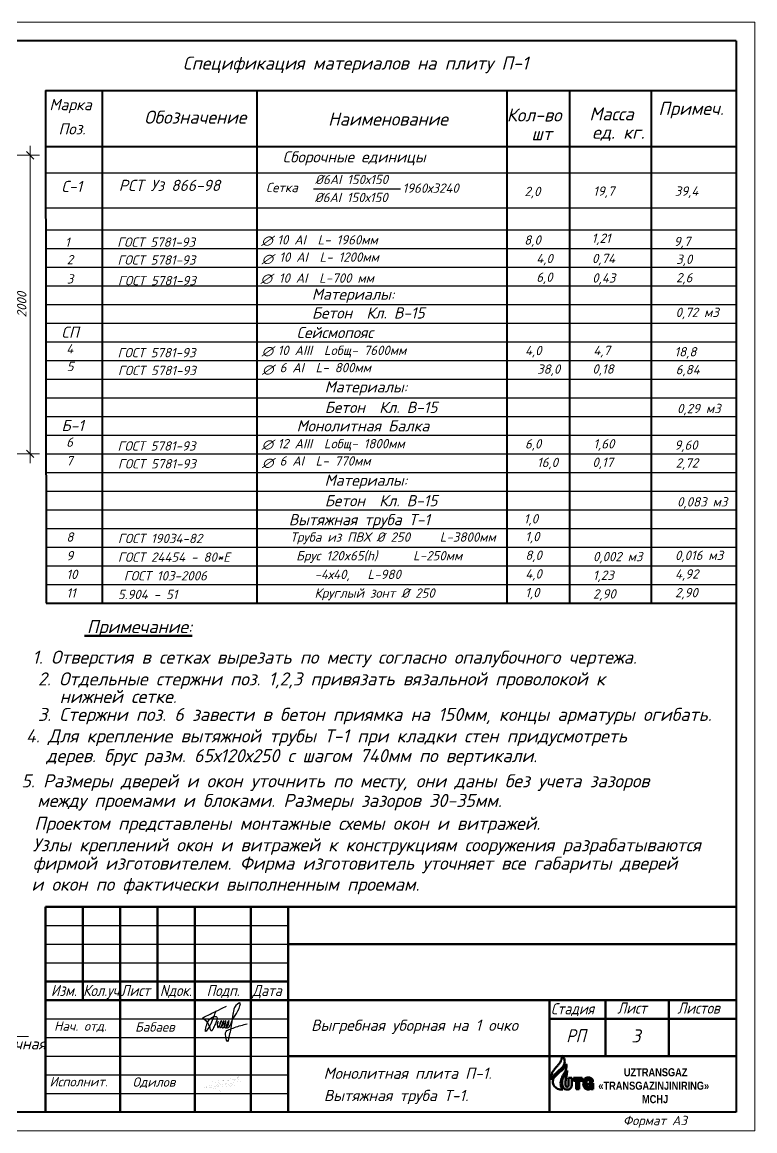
# Model space of a CAD drawing. Extents: x 108150 to 142535, y -18867 to -9422.
# Drawn here: x 140682.5 to 140878.8, y -16092.5 to -15795.5 of the extents above; entities that cross this region are included whole.
import ezdxf

# ---------------------------------------------------------------- set-up
doc = ezdxf.new("R2010")
doc.units = 0
doc.header["$MEASUREMENT"] = 0
doc.header["$PDMODE"] = 32
doc.header["$PDSIZE"] = 0.6
doc.layers.add('12321', color=7, linetype='Continuous')
for name, color, linetype, lineweight in [('Выносные', 8, 'Continuous', 15), ('линия', 4, 'Continuous', 40), ('надписи', 2, 'Continuous', 15), ('оборудование', 3, 'Continuous', 50), ('основная тонкая', 250, 'Continuous', 25), ('Основные', 4, 'Continuous', 40), ('Разм.', 8, 'Continuous', 15), ('Размер', 8, 'Continuous', 30), ('РАЗМЕРЫ', 8, 'Continuous', 30), ('Слой1', 1, 'Continuous', 60), ('Текст', 2, 'Continuous', 15)]:
    doc.layers.add(name, color=color, linetype=linetype, lineweight=lineweight)
doc.styles.add('ГОСТ', font='isocpeur.ttf', dxfattribs={"oblique": 15, "height": 2.5})
doc.styles.add('ГОСТ2.5', font='isocpeur.ttf', dxfattribs={"oblique": 15, "height": 2.5})
doc.styles.add('ГОСТ3', font='isocpeur.ttf', dxfattribs={"oblique": 15, "height": 3})
doc.styles.add('ГОСТ3.5', font='isocpeur.ttf', dxfattribs={"oblique": 15, "height": 3.5})
doc.dimstyles.new('50', dxfattribs={"dimtxt": 3.5, "dimasz": 2, "dimexe": 2.5, "dimexo": 1, "dimgap": 1, "dimtad": 1, "dimdec": 0, "dimlfac": 50, "dimtxsty": 'ГОСТ3.5', "dimblk": 'ARCHTICK', "dimcen": 2.5, "dimdle": 2.5, "dimclrd": 256, "dimclre": 256, "dimclrt": 2, "dimadec": 3, "dimazin": 0, "dimtfac": 1, "dimtdec": 0, "dimtmove": 1, "dimatfit": 3, "dimldrblk": 'DOTSMALL', "dimfxl": 1, "dimlwd": -1, "dimlwe": -1, "dimarcsym": 0})

# ---------------------------------------------------------------- blocks, each defined once
blk = doc.blocks.new('_Oblique')
at = {"color": 0, "linetype": 'ByBlock', "lineweight": -2}
blk.add_line((-0.5, -0.5), (0.5, 0.5), dxfattribs=at)
blk = doc.blocks.new('*D4448')
at = {"layer": 'Defpoints', "color": 0, "lineweight": 0, "ltscale": 0.5, "transparency": 16777216}
for p in [(140665.13, -15831.13), (140665.13, -15911.13), (140684.68, -15911.13)]:
    blk.add_point(p, dxfattribs=at)
at = {"layer": 'Разм.', "ltscale": 0.5, "transparency": 16777216}
for p, q in [((140684.68, -15828.63), (140684.68, -15913.63)), ((140666.13, -15831.13), (140687.18, -15831.13)), ((140666.13, -15911.13), (140687.18, -15911.13))]:
    blk.add_line(p, q, dxfattribs=at)
at = {"layer": 'Разм.', "ltscale": 0.5, "transparency": 16777216, "xscale": 2, "yscale": 2, "zscale": 2}
for p, rotation in [((140684.68, -15831.13), 90), ((140684.68, -15911.13), 270)]:
    blk.add_blockref('_Oblique', p, dxfattribs=dict(at, rotation=rotation))
at = {"layer": 'Разм.', "color": 2, "lineweight": 40, "ltscale": 0.5, "transparency": 16777216, "insert": (140682.43, -15871.13), "char_height": 2.5, "width": 6.6699, "attachment_point": 5, "rotation": 90, "style": 'ГОСТ2.5'}
blk.add_mtext('2000', dxfattribs=at)
blk = doc.blocks.new('_DotSmall')
at = {"color": 0, "linetype": 'ByBlock', "lineweight": 15, "const_width": 0.5}
blk.add_lwpolyline([(-0.0625, 0, 1), (0.0625, 0, 1)], format="xyb", close=True, dxfattribs=at)

msp = doc.modelspace()

# ---------------------------------------------------------------- hatches: boundary and pattern name
at = {"layer": '12321', "lineweight": 50, "ltscale": 2}
h = msp.add_hatch(color=170, dxfattribs=at)
h.dxf.hatch_style = 1
edge = h.paths.add_edge_path()
edge.add_line((140829.7863, -16078.2491), (140828.9473, -16078.2491))
edge.add_line((140828.9473, -16078.2491), (140828.9473, -16080.1947))
edge.add_spline(control_points=[(140828.9473, -16080.1947), (140828.936, -16080.2921), (140828.9182, -16080.4447), (140828.7727, -16080.631), (140828.5859, -16080.6673), (140828.3964, -16080.6799), (140828.2595, -16080.5638), (140828.178, -16080.3988), (140828.1442, -16080.2015), (140828.1479, -16079.8714), (140828.1327, -16079.4619), (140828.168, -16079.0091), (140828.2212, -16078.5643), (140828.3318, -16078.1423), (140828.3925, -16077.6115), (140828.5367, -16077.0315), (140828.5283, -16076.5747), (140828.5239, -16076.3314)], knot_values=[0, 0, 0, 0, 0.28957526, 0.45335597, 0.66718566, 0.8381066, 1.00091807, 1.16689319, 1.38589954, 1.59318265, 2.15740439, 2.6134076, 2.95428111, 3.499982, 3.91802714, 4.55575202, 5.28215055, 5.28215055, 5.28215055, 5.28215055], degree=3, periodic=0)
edge.add_spline(control_points=[(140828.5239, -16076.3314), (140828.5153, -16076.35), (140828.4249, -16076.5466), (140828.2091, -16076.9927), (140827.8535, -16077.6393), (140827.5005, -16078.3189), (140827.1957, -16078.9938), (140827.1845, -16079.4659), (140827.1788, -16079.7078)], knot_values=[0, 0, 0, 0, 0.06149725, 0.64905914, 1.48647425, 2.27213337, 2.9559503, 3.67413075, 3.67413075, 3.67413075, 3.67413075], degree=3, periodic=0)
edge.add_spline(control_points=[(140827.1788, -16079.7078), (140827.1821, -16079.7733), (140827.1946, -16080.0231), (140827.2439, -16080.4549), (140827.4777, -16080.9848), (140827.9945, -16081.3207), (140828.5864, -16081.4392), (140829.169, -16081.3294), (140829.5998, -16080.985), (140829.76, -16080.5546), (140829.7792, -16080.2862), (140829.7863, -16080.187)], knot_values=[0, 0, 0, 0, 0.19660545, 0.75043013, 1.30195258, 1.86586727, 2.52420595, 3.07463166, 3.5926879, 4.10174088, 4.40013774, 4.40013774, 4.40013774, 4.40013774], degree=3, periodic=0)
edge.add_line((140829.7863, -16080.187), (140829.7863, -16078.2491))
h = msp.add_hatch(color=170, dxfattribs=at)
h.dxf.hatch_style = 1
h.paths.add_polyline_path([(140831.8144, -16079.0606), (140832.5981, -16079.0606), (140832.5981, -16078.2491), (140830.2237, -16078.2491), (140830.2237, -16079.0606), (140830.9606, -16079.0606), (140830.9606, -16081.3066), (140831.8144, -16081.3066)])
h = msp.add_hatch(color=170, dxfattribs=at)
h.dxf.hatch_style = 1
edge = h.paths.add_edge_path()
edge.add_spline(control_points=[(140835.485, -16079.3142), (140835.4815, -16079.2388), (140835.4742, -16079.0817), (140835.4043, -16078.8443), (140835.2804, -16078.6242), (140835.131, -16078.4805), (140834.9865, -16078.3783), (140834.8584, -16078.2943), (140834.6807, -16078.245), (140834.4848, -16078.1923), (140834.2138, -16078.1939), (140833.8733, -16078.1789), (140833.4717, -16078.323), (140833.1704, -16078.6734), (140832.9777, -16079.0756), (140832.8777, -16079.6022), (140832.8609, -16080.0877), (140832.9713, -16080.5265), (140833.1536, -16080.8229), (140833.3683, -16081.1571), (140833.6949, -16081.3268), (140833.977, -16081.4064), (140834.1845, -16081.4312), (140834.3931, -16081.4165), (140834.5826, -16081.3422), (140834.7392, -16081.2396), (140834.8462, -16081.1698), (140834.8899, -16081.1413)], knot_values=[0, 0, 0, 0, 0.2259996, 0.47051064, 0.73498818, 0.97460856, 1.08469171, 1.26694578, 1.42910266, 1.63475163, 1.87278411, 2.2374791, 2.65483537, 3.09701021, 3.5872002, 3.97842114, 4.69824785, 5.02662613, 5.31671342, 5.73972245, 6.19672929, 6.37641646, 6.62024545, 6.81969423, 6.99691394, 7.22370715, 7.38036894, 7.38036894, 7.38036894, 7.38036894], degree=3, periodic=0)
edge.add_line((140834.8899, -16081.1413), (140834.8899, -16081.3004))
edge.add_line((140834.8899, -16081.3004), (140835.5265, -16081.3004))
edge.add_line((140835.5265, -16081.3004), (140835.5265, -16079.6785))
edge.add_line((140835.5265, -16079.6785), (140834.3805, -16079.6785))
edge.add_line((140834.3805, -16079.6785), (140834.3805, -16080.2662))
edge.add_line((140834.3805, -16080.2662), (140834.7359, -16080.2662))
edge.add_spline(control_points=[(140834.7359, -16080.2662), (140834.7397, -16080.3228), (140834.7472, -16080.4356), (140834.654, -16080.5797), (140834.4973, -16080.6803), (140834.3062, -16080.6739), (140834.084, -16080.6796), (140833.8726, -16080.5445), (140833.7641, -16080.289), (140833.7209, -16080.0015), (140833.7329, -16079.6882), (140833.7327, -16079.4125), (140833.7713, -16079.1778), (140833.882, -16079), (140834.0877, -16078.8895), (140834.3241, -16078.8846), (140834.5385, -16078.9804), (140834.6826, -16079.1351), (140834.6855, -16079.2647), (140834.6866, -16079.3142)], knot_values=[0, 0, 0, 0, 0.16629279, 0.33139387, 0.48624992, 0.70441544, 0.8875459, 1.14933597, 1.39230173, 1.69986953, 2.01656169, 2.33084372, 2.52732441, 2.72291481, 2.93517621, 3.20124009, 3.39895065, 3.63402359, 3.77952925, 3.77952925, 3.77952925, 3.77952925], degree=3, periodic=0)
edge.add_line((140834.6866, -16079.3142), (140835.485, -16079.3142))

# ---------------------------------------------------------------- linework, layer by layer
at = {"color": 4, "lineweight": 40}
for p, q in [((140688.8434, -15813.7674), (140688.9722, -15951.1219)), ((140703.9665, -15813.7674), (140703.9665, -15951.1219)), ((140745.4222, -15813.7674), (140745.4222, -15951.1219)), ((140812.4289, -15813.7674), (140812.4406, -15951.1219)), ((140829.2328, -15813.7674), (140829.2328, -15951.1219)), ((140851.0747, -15813.7674), (140851.0747, -15951.1219)), ((140873.8434, -15917.3845), (140873.8434, -15974.9173))]:
    msp.add_line(p, q, dxfattribs=at)
for p in [(140873.8434, -16032.4701), (140688.8434, -16087.4701), (140688.8434, -16087.4701)]:
    msp.add_line(p, (140873.8434, -16087.4701))
at = {"lineweight": 40}
msp.add_line((140873.8434, -16032.4701), (140873.8434, -16087.4701), dxfattribs=at)
at = {"lineweight": 25, "const_width": 0.00781}
msp.add_lwpolyline([(140733.9326, -16078.8077), (140733.7974, -16078.6455), (140733.6893, -16078.6156), (140733.5926, -16078.5888), (140733.4018, -16078.5943), (140733.1675, -16078.6011), (140733.0496, -16078.6045), (140732.7203, -16078.6954), (140732.5233, -16078.7965), (140732.2455, -16078.939), (140732.2251, -16079.1211), (140732.2094, -16079.2607), (140732.2411, -16079.4244), (140732.3635, -16079.5468), (140732.5179, -16079.7011), (140732.7788, -16079.8341), (140733.0078, -16080.1162), (140733.2687, -16080.3397), (140733.3875, -16080.4414), (140733.3698, -16080.5738), (140733.2953, -16080.6483), (140733.2154, -16080.6536), (140733.0024, -16080.7387), (140732.7575, -16080.7866), (140732.5383, -16080.8295), (140732.289, -16080.909), (140731.9855, -16080.9569), (140731.656, -16081.0089), (140731.3093, -16080.9942), (140731.0806, -16080.9844), (140731.1389, -16080.9037), (140731.666, -16080.7015), (140732.1689, -16080.5086), (140732.5073, -16080.4142), (140732.9171, -16080.2998), (140733.2207, -16080.18), (140733.5307, -16080.0578), (140733.7585, -16079.9778), (140733.8844, -16079.9336), (140734.0354, -16079.8129), (140734.1472, -16079.7756), (140734.243, -16079.6958), (140734.2909, -16079.6053), (140734.3588, -16079.4772), (140734.3055, -16079.449), (140734.275, -16079.4989), (140734.2302, -16079.5721), (140734.185, -16079.6461), (140734.1282, -16079.7389), (140734.0354, -16079.8129), (140734.0034, -16079.9406), (140733.9342, -16080.0417), (140733.8543, -16080.1584), (140733.8224, -16080.2918), (140733.8277, -16080.4195), (140733.8681, -16080.4745), (140733.9082, -16080.4946), (140734.0084, -16080.5113), (140734.114, -16080.5289), (140734.2055, -16080.5146), (140734.2928, -16080.501), (140734.4059, -16080.4578), (140734.475, -16080.4315), (140734.5558, -16080.4007), (140734.77, -16080.2676), (140734.9137, -16080.2041), (140734.9905, -16080.1474), (140735.0678, -16080.0903), (140735.1334, -16080.0418), (140735.1903, -16079.9998), (140735.2878, -16079.9036), (140735.3703, -16079.8224), (140735.4749, -16079.7534), (140735.5617, -16079.5865), (140735.592, -16079.5284), (140735.5705, -16079.5119), (140735.539, -16079.508), (140735.4958, -16079.5026), (140735.4259, -16079.5158), (140735.368, -16079.5356), (140735.2768, -16079.5667), (140735.1425, -16079.6124), (140735.0906, -16079.6565), (140735.0156, -16079.7011), (140734.942, -16079.7629), (140734.8801, -16079.8148), (140734.7947, -16079.8864), (140734.7619, -16079.9771), (140734.6999, -16080.0857), (140734.673, -16080.1966), (140734.6763, -16080.2772), (140734.7369, -16080.3612), (140734.8288, -16080.3723), (140734.9976, -16080.3575), (140735.1072, -16080.3344), (140735.2348, -16080.3074), (140735.3983, -16080.2353), (140735.5167, -16080.1831), (140735.6095, -16080.1421), (140735.9601, -16079.9505), (140736.2939, -16079.7372), (140736.4043, -16079.6332), (140736.5812, -16079.4603), (140736.7049, -16079.3394), (140736.8232, -16079.1914), (140736.8096, -16079.1473), (140736.7621, -16079.1303), (140736.6806, -16079.1303), (140736.6127, -16079.1507), (140736.4473, -16079.2003), (140736.3004, -16079.2796), (140736.1454, -16079.3633), (140736.0356, -16079.4492), (140735.8874, -16079.5652), (140735.7538, -16079.7206), (140735.6418, -16079.9208), (140735.6298, -16079.9994), (140735.6255, -16080.0276), (140735.6511, -16080.0782), (140735.6838, -16080.1016), (140735.7258, -16080.1316), (140735.847, -16080.1208), (140735.983, -16080.1086), (140736.3837, -16080.0271), (140736.7756, -16079.8866), (140737.2059, -16079.6993), (140738.0015, -16079.1914), (140738.5389, -16078.8068), (140738.6118, -16078.7275), (140738.6654, -16078.6033), (140738.6675, -16078.5176), (140738.6311, -16078.4876), (140738.5775, -16078.4769), (140738.5046, -16078.4919), (140738.3889, -16078.5283), (140738.2774, -16078.5819), (140737.5743, -16079.0939), (140737.1391, -16079.5245), (140737.0546, -16079.6576), (140737.0357, -16079.7223), (140737.0277, -16079.7769), (140737.0116, -16079.8865), (140737.0222, -16079.9893), (140737.0586, -16080.0365), (140737.1733, -16080.081), (140737.3001, -16080.0958), (140737.5441, -16080.0878), (140737.7791, -16080.0511), (140737.9896, -16079.9927), (140738.1278, -16079.9544), (140738.5909, -16079.7333), (140738.8547, -16079.539), (140739.1429, -16079.2475), (140739.2853, -16078.9734), (140739.3686, -16078.7062), (140739.3651, -16078.4806), (140739.3235, -16078.3418), (140739.2553, -16078.235), (140739.1704, -16078.2024), (140739.0307, -16078.1487), (140738.8392, -16078.1349), (140738.6693, -16078.1675), (140738.5321, -16078.2067), (140738.4798, -16078.2525), (140738.3861, -16078.3025), (140738.3099, -16078.37), (140738.2232, -16078.4467), (140738.1944, -16078.505), (140738.1755, -16078.5434), (140738.1988, -16078.6008), (140738.2576, -16078.6291), (140738.3208, -16078.6595), (140738.3567, -16078.6768), (140738.5626, -16078.7532), (140738.7478, -16078.7967), (140738.983, -16078.8076), (140739.2748, -16078.8211), (140739.593, -16078.7967), (140739.7819, -16078.7823), (140740.0744, -16078.7292), (140740.4498, -16078.6488), (140740.7145, -16078.5653), (140740.8155, -16078.4991), (140740.9253, -16078.4272), (140740.9548, -16078.3146), (140740.9095, -16078.2102), (140740.819, -16078.1232), (140740.7145, -16078.0849), (140740.6378, -16077.9978), (140740.5998, -16077.9724), (140740.5627, -16077.982), (140740.5134, -16078.0053), (140740.4558, -16078.0519), (140740.3955, -16078.1136), (140740.3582, -16078.1517), (140740.3107, -16078.2002), (140740.0831, -16078.4311), (140739.9744, -16078.5712), (140739.8752, -16078.6992), (140739.7397, -16078.8739), (140739.5169, -16079.1612), (140738.8771, -16080.0533), (140738.4173, -16080.742), (140738.0982, -16081.3341), (140737.7964, -16081.9314), (140737.4834, -16082.5508), (140737.1318, -16083.2466), (140737.0966, -16083.2821), (140737.0675, -16083.3237), (140737.0287, -16083.3375), (140736.9886, -16083.3347), (140736.9637, -16083.2711), (140736.9152, -16083.1798), (140736.8607, -16083.077), (140736.7837, -16082.9625), (140736.5968, -16082.7301), (140735.7928, -16082.0362), (140734.945, -16081.5316), (140733.9364, -16081.0773), (140733.1936, -16080.8707), (140732.8313, -16080.7998), (140731.9791, -16080.8601), (140731.5879, -16080.8878), (140731.3605, -16080.9039), (140731.4038, -16080.8459), (140731.6452, -16080.8388), (140733.6446, -16080.7501), (140734.781, -16080.7004), (140736.6536, -16080.5692), (140737.7628, -16080.4594), (140738.3078, -16080.4054), (140739.3354, -16080.2558), (140740.6845, -16080.0049), (140741.2063, -16079.8763), (140741.5458, -16079.7835), (140741.7424, -16079.6941), (140741.8224, -16079.6129), (140741.835, -16079.5524), (140741.8266, -16079.499), (140741.7984, -16079.454), (140741.7408, -16079.4048), (140741.6521, -16079.3668), (140741.5058, -16079.3373), (140741.3798, -16079.3119), (140739.7928, -16079.0959), (140738.5906, -16079.0129), (140737.1582, -16078.9696), (140736.024, -16078.9983), (140735.0312, -16079.0882), (140734.3873, -16079.1817), (140733.6736, -16079.333), (140733.4036, -16079.3903), (140733.206, -16079.4804), (140733.0049, -16079.5994), (140732.9613, -16079.6527), (140732.9391, -16079.7033), (140732.9276, -16079.7628), (140732.9134, -16079.836), (140732.9205, -16079.8738), (140732.9277, -16079.9124), (140733.0205, -16080.0575), (140733.1159, -16080.1234), (140733.2431, -16080.1506), (140733.5248, -16080.1915), (140733.6679, -16080.1869), (140734.0996, -16080.1732), (140734.3766, -16080.137), (140736.2517, -16079.8873)], dxfattribs=at)
at = {"layer": '12321', "color": 170, "lineweight": 50, "ltscale": 2}
for p, q in [((140828.9473, -16078.2491), (140829.7863, -16078.2491)), ((140828.9473, -16078.2491), (140828.9473, -16080.1947)), ((140829.7863, -16078.2491), (140829.7863, -16080.187)), ((140830.2237, -16078.2491), (140832.5981, -16078.2491)), ((140830.2237, -16078.2491), (140830.2237, -16079.0606)), ((140830.9606, -16079.0606), (140830.2237, -16079.0606)), ((140830.9606, -16081.3066), (140830.9606, -16079.0606)), ((140832.5981, -16079.0606), (140831.8144, -16079.0606)), ((140831.8144, -16079.0606), (140831.8144, -16081.3066)), ((140832.5981, -16078.2491), (140832.5981, -16079.0606)), ((140835.485, -16079.3142), (140834.6866, -16079.3142)), ((140831.8144, -16081.3066), (140830.9606, -16081.3066)), ((140834.3805, -16079.6785), (140835.5265, -16079.6785)), ((140834.3805, -16079.6785), (140834.3805, -16080.2662)), ((140834.3805, -16080.2662), (140834.7359, -16080.2662)), ((140834.8899, -16081.3004), (140834.8899, -16081.1413)), ((140835.5265, -16081.3004), (140834.8899, -16081.3004)), ((140835.5265, -16079.6785), (140835.5265, -16081.3004))]:
    msp.add_line(p, q, dxfattribs=at)
at = {"layer": '12321', "color": 150, "lineweight": 50, "ltscale": 2}
for points in [[(140824.4104, -16078.8301), (140824.3526, -16078.1681), (140824.4595, -16077.4146), (140824.5901, -16076.8629), (140825.0056, -16076.2103), (140825.7421, -16075.3007), (140826.2408, -16074.7245), (140826.5495, -16074.3389), (140826.7572, -16074.0304), (140827.0158, -16073.4587), (140827.0863, -16073.1842), (140827.1377, -16072.7874), (140827.142, -16072.4863), (140827.1299, -16072.325)], [(140824.4104, -16078.8301), (140824.5591, -16078.2765), (140824.8379, -16077.8381), (140825.3137, -16077.2882), (140826.0531, -16076.5729), (140826.5465, -16076.1332), (140827.0696, -16075.6757), (140827.5269, -16075.1455), (140827.7655, -16074.6289), (140827.8679, -16074.2903), (140827.8876, -16073.6076), (140827.7238, -16073.1148), (140827.4781, -16072.702), (140827.2494, -16072.4651), (140827.1299, -16072.325)]]:
    msp.add_spline(points, degree=3, dxfattribs=at)
at = {"layer": '12321', "color": 82, "lineweight": 50, "ltscale": 2, "true_color": 0x41c20a}
for points in [[(140827.3862, -16081.3871), (140826.6322, -16081.3899), (140825.9655, -16081.1778), (140825.4376, -16080.8172), (140825.0165, -16080.285), (140824.9308, -16080.1251), (140824.7522, -16079.6005), (140824.7304, -16079.0724), (140824.8419, -16078.6636), (140825.2754, -16077.9791), (140825.9187, -16077.3506), (140826.7554, -16076.5767), (140827.4728, -16075.959), (140827.7737, -16075.611), (140828.1207, -16075.0702), (140828.2177, -16074.7881), (140828.2736, -16074.5262)], [(140827.3862, -16081.3871), (140826.9636, -16080.6788), (140826.8326, -16080.1255), (140826.8622, -16079.2743), (140827.0049, -16078.6138), (140827.1959, -16078.0722), (140827.6716, -16077.232), (140827.9281, -16076.7499), (140828.2065, -16076.1602), (140828.2954, -16075.823), (140828.3484, -16075.4106), (140828.3695, -16075.0548), (140828.3453, -16074.7683), (140828.2736, -16074.5262)]]:
    msp.add_spline(points, degree=3, dxfattribs=at)
at = {"layer": '12321', "color": 170, "lineweight": 50, "ltscale": 2}
for points in [[(140827.1788, -16079.7078), (140827.2443, -16078.9926), (140827.4907, -16078.3547), (140827.8486, -16077.6553), (140828.2416, -16076.9159), (140828.4981, -16076.3873), (140828.5239, -16076.3314)], [(140828.9473, -16080.1947), (140828.8802, -16080.4764), (140828.7749, -16080.6019), (140828.5706, -16080.665), (140828.3999, -16080.6577), (140828.2704, -16080.559), (140828.1925, -16080.4125), (140828.1504, -16080.1975), (140828.1457, -16079.9903), (140828.1433, -16079.4261), (140828.1745, -16078.9712), (140828.219, -16078.6332), (140828.3281, -16078.0985), (140828.3913, -16077.6853), (140828.5036, -16077.0575), (140828.5239, -16076.3314)], [(140835.485, -16079.3142), (140835.4659, -16079.089), (140835.398, -16078.8541), (140835.2655, -16078.6252), (140835.0948, -16078.457), (140835.0057, -16078.3924), (140834.8488, -16078.2997), (140834.6947, -16078.2491), (140834.4942, -16078.2036), (140834.2564, -16078.1921), (140833.8919, -16078.2022), (140833.5011, -16078.3488), (140833.1974, -16078.6702), (140832.986, -16079.1125), (140832.9052, -16079.4953), (140832.9029, -16080.2151), (140832.9906, -16080.5315), (140833.1313, -16080.7852), (140833.3874, -16081.1219), (140833.7844, -16081.3483), (140833.9574, -16081.3968), (140834.1997, -16081.4244), (140834.3982, -16081.4055), (140834.5643, -16081.3437), (140834.7587, -16081.2269), (140834.8899, -16081.1413)], [(140834.6866, -16079.3142), (140834.6698, -16079.1697), (140834.5218, -16078.9871), (140834.3414, -16078.9061), (140834.0754, -16078.9131), (140833.8904, -16079.0171), (140833.784, -16079.1812), (140833.7433, -16079.3734), (140833.7308, -16079.6875), (140833.7308, -16080.0042), (140833.7817, -16080.3075), (140833.8904, -16080.5248), (140834.1125, -16080.6635), (140834.2952, -16080.6759), (140834.5124, -16080.6557), (140834.6436, -16080.5734), (140834.7294, -16080.4323), (140834.7359, -16080.2662)], [(140829.7863, -16080.187), (140829.7543, -16080.4837), (140829.5625, -16080.9552), (140829.1617, -16081.2835), (140828.6237, -16081.3996), (140827.978, -16081.2709), (140827.5172, -16080.9459), (140827.2724, -16080.4517), (140827.1897, -16079.9041), (140827.1788, -16079.7078)]]:
    msp.add_spline(points, degree=3, dxfattribs=at)
at = {"layer": 'Выносные'}
for p, q in [((140878.8434, -15795.4701), (140458.8434, -15795.4701)), ((140878.8434, -15795.4701), (140458.8434, -15795.4701)), ((140878.8434, -15795.4701), (140878.8434, -16092.4701)), ((140878.8434, -15795.4701), (140878.8434, -16092.4701)), ((140878.8434, -16092.4701), (140458.8434, -16092.4701)), ((140878.8434, -16092.4701), (140458.8434, -16092.4701))]:
    msp.add_line(p, q, dxfattribs=at)
at = {"layer": 'линия', "color": 7, "lineweight": 25}
for p, q in [((140688.8434, -16037.4701), (140753.8434, -16037.4701)), ((140688.8434, -16037.4701), (140753.8434, -16037.4701)), ((140688.8434, -16042.4701), (140753.8434, -16042.4701)), ((140688.8434, -16042.4701), (140753.8434, -16042.4701)), ((140688.8434, -16047.4701), (140753.8434, -16047.4701)), ((140688.8434, -16047.4701), (140753.8434, -16047.4701)), ((140688.8434, -16062.4701), (140753.8434, -16062.4701)), ((140688.8434, -16062.4701), (140753.8434, -16062.4701)), ((140688.8434, -16067.4701), (140753.8434, -16067.4701)), ((140688.8434, -16067.4701), (140753.8434, -16067.4701)), ((140688.8434, -16072.4701), (140753.8434, -16072.4701)), ((140688.8434, -16072.4701), (140753.8434, -16072.4701)), ((140688.8434, -16077.4701), (140753.8434, -16077.4701)), ((140688.8434, -16077.4701), (140753.8434, -16077.4701)), ((140688.8434, -16082.4701), (140753.8434, -16082.4701)), ((140688.8434, -16082.4701), (140753.8434, -16082.4701))]:
    msp.add_line(p, q, dxfattribs=at)
at = {"layer": 'оборудование', "color": 7}
for p, q in [((140688.8434, -16032.4701), (140873.8434, -16032.4701)), ((140688.8434, -16032.4701), (140688.8434, -16087.4701)), ((140688.8434, -16032.4701), (140873.8434, -16032.4701)), ((140688.8434, -16032.4701), (140688.8434, -16087.4701)), ((140698.8434, -16032.4701), (140698.8434, -16057.4701)), ((140698.8434, -16032.4701), (140698.8434, -16057.4701)), ((140708.8434, -16032.4701), (140708.8434, -16087.4701)), ((140708.8434, -16032.4701), (140708.8434, -16087.4701)), ((140718.8434, -16032.4701), (140718.8434, -16057.4701)), ((140718.8434, -16032.4701), (140718.8434, -16057.4701)), ((140728.8434, -16032.4701), (140728.8434, -16087.4701)), ((140728.8434, -16032.4701), (140728.8434, -16087.4701)), ((140743.8434, -16032.4701), (140743.8434, -16087.4701)), ((140743.8434, -16032.4701), (140743.8434, -16087.4701)), ((140753.8434, -16032.4701), (140753.8434, -16087.4701)), ((140753.8434, -16032.4701), (140753.8434, -16087.4701)), ((140753.8434, -16042.4701), (140873.8434, -16042.4701)), ((140753.8434, -16042.4701), (140873.8434, -16042.4701)), ((140688.8434, -16052.4701), (140753.8434, -16052.4701)), ((140688.8434, -16052.4701), (140753.8434, -16052.4701)), ((140688.8434, -16057.4701), (140753.8434, -16057.4701)), ((140688.8434, -16057.4701), (140753.8434, -16057.4701)), ((140753.8434, -16057.4701), (140873.8434, -16057.4701)), ((140753.8434, -16057.4701), (140873.8434, -16057.4701)), ((140823.8434, -16057.4701), (140823.8434, -16087.4701)), ((140823.8434, -16057.4701), (140823.8434, -16087.4701)), ((140838.8434, -16057.4701), (140838.8434, -16072.4701)), ((140838.8434, -16057.4701), (140838.8434, -16072.4701)), ((140855.8434, -16057.4701), (140855.8434, -16072.4701)), ((140855.8434, -16057.4701), (140855.8434, -16072.4701)), ((140823.8434, -16062.4701), (140873.8434, -16062.4701)), ((140823.8434, -16062.4701), (140873.8434, -16062.4701)), ((140753.8434, -16072.4701), (140873.8434, -16072.4701)), ((140753.8434, -16072.4701), (140873.8434, -16072.4701))]:
    msp.add_line(p, q, dxfattribs=at)
at = {"layer": 'основная тонкая', "color": 0, "lineweight": 9}
msp.add_line((140684.2727, -16067.2139), (140668.1539, -16067.2139), dxfattribs=at)
at = {"layer": 'Основные'}
for p, q in [((140873.8434, -15800.4701), (140478.8434, -15800.4701)), ((140873.8434, -15800.4701), (140478.8434, -15800.4701)), ((140873.8434, -15800.4701), (140873.8434, -16087.4701)), ((140688.8434, -15813.7674), (140873.8434, -15813.7674)), ((140688.8434, -15828.7674), (140873.8434, -15828.7674)), ((140688.8434, -15828.7674), (140873.8434, -15828.7674)), ((140873.8434, -16087.4701), (140478.8434, -16087.4701)), ((140873.8434, -16087.4701), (140478.8434, -16087.4701))]:
    msp.add_line(p, q, dxfattribs=at)
at = {"layer": 'Основные', "color": 253, "lineweight": 25}
for p, q in [((140688.9273, -15835.8346), (140873.9273, -15835.8346)), ((140688.8729, -15845.2488), (140873.8729, -15845.2488)), ((140688.9273, -15851.1219), (140873.9273, -15851.1219)), ((140688.9273, -15856.1219), (140873.9273, -15856.1219)), ((140688.9273, -15861.1219), (140873.9273, -15861.1219)), ((140688.9273, -15866.1219), (140873.9273, -15866.1219)), ((140688.9273, -15871.1219), (140873.9273, -15871.1219)), ((140688.9273, -15876.1219), (140873.9273, -15876.1219)), ((140688.9273, -15881.1219), (140873.9273, -15881.1219)), ((140688.9273, -15886.1219), (140873.9273, -15886.1219)), ((140688.9273, -15891.1219), (140873.9273, -15891.1219)), ((140688.9273, -15896.1219), (140873.9273, -15896.1219)), ((140688.9273, -15901.1219), (140873.9273, -15901.1219)), ((140688.9273, -15906.1219), (140873.9273, -15906.1219)), ((140688.9273, -15911.1219), (140873.9273, -15911.1219)), ((140688.9273, -15916.1219), (140873.9273, -15916.1219)), ((140688.9273, -15921.1219), (140873.9273, -15921.1219)), ((140688.9273, -15926.1219), (140873.9273, -15926.1219)), ((140688.9273, -15931.1219), (140873.9273, -15931.1219)), ((140688.9273, -15936.1219), (140873.9273, -15936.1219)), ((140688.9012, -15941.1219), (140873.9012, -15941.1219)), ((140688.9012, -15946.1219), (140873.9012, -15946.1219))]:
    msp.add_line(p, q, dxfattribs=at)
at = {"layer": 'Основные', "color": 2, "lineweight": 25}
msp.add_line((140688.9273, -15866.1219), (140873.9273, -15866.1219), dxfattribs=at)
msp.add_line((140688.9273, -15866.1219), (140873.9273, -15866.1219), dxfattribs=at)
at = {"layer": 'Основные', "color": 4, "lineweight": 40}
msp.add_line((140688.9488, -15951.1219), (140873.9488, -15951.1219), dxfattribs=at)
at = {"layer": 'Размер', "color": 252, "lineweight": 25}
msp.add_line((140760.6122, -15840.151), (140783.885, -15840.151), dxfattribs=at)
at = {"layer": 'РАЗМЕРЫ', "color": 2, "lineweight": 50, "ltscale": 0.5}
msp.add_line((140699.2116, -15959.8434), (140728.0677, -15959.8434), dxfattribs=at)
at = {"layer": 'РАЗМЕРЫ', "color": 4, "lineweight": 40, "ltscale": 0.5}
msp.add_line((140873.8434, -16001.3091), (140873.8391, -16032.0268), dxfattribs=at)
at = {"layer": 'Слой1', "color": 5, "lineweight": 30, "ltscale": 2}
for points in [[(140735.0788, -16063.0828), (140734.8246, -16064.0271), (140734.9415, -16064.8021), (140735.5689, -16063.9182), (140735.9148, -16062.9375), (140735.7568, -16063.0937), (140735.5297, -16063.7346), (140735.4635, -16064.5997), (140735.5328, -16064.7653), (140735.7225, -16064.7928), (140736.2328, -16064.2203), (140736.5291, -16063.3612), (140736.5357, -16062.9512), (140736.4645, -16063.0206), (140736.2382, -16063.4936), (140736.0408, -16064.0785), (140736.1338, -16064.8242), (140736.3258, -16064.8526), (140736.6919, -16064.4918), (140736.939, -16063.9736), (140737.1207, -16063.3184), (140737.084, -16062.9446), (140736.9419, -16063.1619), (140736.8048, -16063.526), (140736.6877, -16064.2648), (140737.0041, -16064.869), (140737.491, -16064.4925), (140737.7867, -16063.9742), (140737.9605, -16063.2558), (140737.9549, -16062.9453), (140737.6465, -16063.2398), (140737.4376, -16063.6841), (140737.2057, -16064.4508), (140737.3373, -16064.8831), (140737.7811, -16064.7999), (140738.2195, -16064.3153), (140738.5383, -16063.6022), (140738.944, -16062.6556), (140740.3283, -16060.3651), (140740.9061, -16058.1788), (140739.4567, -16059.4055), (140739.1913, -16060.3569), (140739.0247, -16061.2021), (140738.8246, -16062.3657), (140738.6429, -16063.702), (140738.2309, -16066.0496), (140737.8484, -16067.8536)], [(140731.4355, -16061.9566), (140733.4073, -16060.9649), (140735.7325, -16059.825), (140737.3301, -16059.058)], [(140737.8484, -16067.8536), (140737.601, -16068.5268), (140737.1107, -16067.1956), (140737.4081, -16065.6056), (140737.9719, -16065.3579), (140739.4692, -16064.7901), (140742.8524, -16063.7979)]]:
    msp.add_spline(points, degree=3, dxfattribs=at)
msp.add_open_spline([(140734.3989, -16060.4579), (140733.8729, -16061.5658), (140733.8775, -16062.676), (140731.3821, -16066.7326), (140731.8613, -16064.5391), (140732.1114, -16063.3745), (140732.951, -16062.3131), (140734.1899, -16061.6138), (140734.9651, -16062.0623), (140734.586, -16063.0635), (140734.2258, -16064.03), (140733.7962, -16064.9708), (140733.1578, -16066.1238), (140732.7585, -16064.2015), (140731.8548, -16062.6724), (140730.531, -16062.4137), (140731.4355, -16061.9566)], degree=3, knots=[0, 0, 0, 0, 2.93063033, 5.60937799, 6.43355211, 8.13489406, 9.39731787, 10.34854491, 11.61476267, 12.68778862, 13.85675588, 14.91928428, 15.73101515, 16.55411396, 18.06169832, 18.89184522, 18.89184522, 18.89184522, 18.89184522], dxfattribs=at)

# ---------------------------------------------------------------- texts
at = {"color": 2, "style": 'ГОСТ3', "oblique": 15}
for s, p in [(' Монолитная плита П-1. ', (140761.4011, -16078.5465)), (' Вытяжная труба Т-1. ', (140761.4681, -16084.5054))]:
    msp.add_text(s, height=3, dxfattribs=at).set_placement(p)
at = {"layer": '12321', "color": 170, "lineweight": 50, "ltscale": 2, "insert": (140834.4861, -16075.7009), "char_height": 0.6204289, "width": 44.561198, "attachment_point": 1, "style": 'ГОСТ3'}
msp.add_mtext('\\pi6.52188;{\\fTw Cen MT Condensed Extra Bold|b0|i0|c0|p34;\\H3.48146x;\\Q0;    UZTRANSGAZ             \\P\\pi2.43109;«TRANSGAZINJINIRING»\\P\\pi9.30749;       MCHJ\\fBernard MT Condensed|b0|i0|c0|p18;\\H0.86498x;\\Q15;\\C256; \\fTw Cen MT Condensed Extra Bold|b1|i0|c0|p34;\\H1.15385x;\\Q0;\\C1;\\P\\pi9.88966;\\fBernard MT Condensed|b0|i0|c0|p18;\\Q15;\\C256;  \\H0.33577x; \\fTimes New Roman|b0|i0|c204|p18;           }', dxfattribs=at)
at = {"layer": 'надписи', "ltscale": 3, "oblique": 15}
for s, height, style, p in [('С-1', 3, 'ГОСТ', (140693.0641, -15840.9725, -1531.6693)), ('Сетка', 2.5, 'ГОСТ2.5', (140747.8753, -15841.0124, -1531.6693)), ('%%C6АI 150х150', 2.5, 'ГОСТ2.5', (140760.9869, -15838.8657, -1531.6693)), ('1960х3240', 2.5, 'ГОСТ2.5', (140784.4455, -15841.1796, -1531.6693)), ('%%C6АI 150х150', 2.5, 'ГОСТ2.5', (140760.9035, -15843.6826, -1531.6693)), ('СП', 3, 'ГОСТ', (140693.0641, -15880.0349, -1531.6693)), ('Б-1', 3, 'ГОСТ', (140693.0641, -15905.0349, -1531.6693))]:
    msp.add_text(s, height=height, dxfattribs=dict(at, style=style)).set_placement(p)
at = {"layer": 'надписи', "ltscale": 0.8, "style": 'ГОСТ2.5', "oblique": 15}
for s, p in [('2,0', (140817.1285, -15842.0618, -2188.099)), ('19,7', (140835.537, -15841.973)), ('39,4', (140857.3789, -15841.973)), ('1,0', (140816.9566, -15929.7552, -2188.099)), ('1,0', (140817.3377, -15934.52, -2188.099)), ('8,0', (140817.3377, -15939.52, -2188.099)), ('4,0', (140817.3377, -15944.52, -2188.099)), ('1,0', (140817.3377, -15949.52, -2188.099))]:
    msp.add_text(s, height=2.5, dxfattribs=at).set_placement(p)
at = {"layer": 'надписи', "color": 2, "lineweight": 25, "style": 'ГОСТ', "oblique": 15, "width": 0.87}
for s, height, p in [('Изм.', 3, (140690.2427, -16056.3697)), ('Изм.', 3, (140690.2427, -16056.3697)), ('Кол.уч.', 3, (140698.8613, -16056.3697)), ('Кол.уч.', 3, (140698.8613, -16056.3697)), ('Лист', 3, (140708.9352, -16056.3697)), ('Лист', 3, (140708.9352, -16056.3697)), ('Nдок.', 3, (140719.4575, -16056.3697)), ('Nдок.', 3, (140719.4575, -16056.3697)), ('Подп.', 3, (140731.9551, -16056.3882)), ('Подп.', 3, (140731.9551, -16056.3882)), ('Дата', 3, (140744.2158, -16056.3697)), ('Дата', 3, (140744.2158, -16056.3697)), ('Стадия', 3, (140824.2174, -16061.2609)), ('Стадия', 3, (140824.2174, -16061.2609)), ('Лист', 3, (140842.0109, -16061.0712)), ('Лист', 3, (140842.0109, -16061.0712)), ('Листов', 3, (140858.1038, -16061.0712)), ('Листов', 3, (140858.1038, -16061.0712)), ('РП', 3.5, (140828.3134, -16068.7478)), ('РП', 3.5, (140828.3134, -16068.7478))]:
    msp.add_text(s, height=height, dxfattribs=at).set_placement(p)
at = {"layer": 'Текст', "oblique": 15}
for s, height, style, p in [('                     Спецификация материалов на плиту П-1 ', 3.5, 'ГОСТ', (140678.8173, -15808.1824)), ('Марка', 3, 'ГОСТ3', (140689.8435, -15819.0572)), ('Примеч.', 3.5, 'ГОСТ', (140853.0051, -15820.3261)), ('Обозначение', 3.5, 'ГОСТ', (140715.2523, -15822.6682)), ('Наименование', 3.5, 'ГОСТ', (140764.509, -15823.169)), ('Кол-во', 3.5, 'ГОСТ', (140812.3847, -15822.0811)), ('Масса', 3.5, 'ГОСТ', (140834.5142, -15821.8022)), ('Поз.', 3, 'ГОСТ3', (140692.2832, -15825.5472)), ('шт', 3.5, 'ГОСТ', (140818.9954, -15827.0916)), (' ед. кг.', 3.5, 'ГОСТ', (140833.0102, -15826.7099)), ('Сборочные единицы', 3, 'ГОСТ3', (140752.3385, -15833.0521)), ('1', 2.5, 'ГОСТ2.5', (140694.0229, -15855.6752)), ('ГОСТ 5781-93', 2.5, 'ГОСТ2.5', (140708.0041, -15855.6458)), ('  10 АI  L- 1960мм', 2.5, 'ГОСТ2.5', (140747.7069, -15855.0293)), ('8,0', 2.5, 'ГОСТ2.5', (140817.0562, -15855.082)), ('1,21', 2.5, 'ГОСТ2.5', (140835.1255, -15854.6089)), ('9,7', 2.5, 'ГОСТ2.5', (140857.1378, -15855.4742)), ('2', 2.5, 'ГОСТ2.5', (140694.4874, -15860.3295)), ('ГОСТ 5781-93', 2.5, 'ГОСТ2.5', (140708.0954, -15860.4271)), ('  10 АI  L- 1200мм', 2.5, 'ГОСТ2.5', (140748.2377, -15859.658)), ('                                 4,0', 2.5, 'ГОСТ2.5', (140767.7681, -15860.0345)), ('0,74', 2.5, 'ГОСТ2.5', (140835.2157, -15860.0251)), ('3,0', 2.5, 'ГОСТ2.5', (140857.766, -15860.2274)), ('                                 6,0', 2.5, 'ГОСТ2.5', (140767.7685, -15865.0345)), ('0,43', 2.5, 'ГОСТ2.5', (140835.2893, -15865.2455)), ('2,6', 2.5, 'ГОСТ2.5', (140857.7352, -15865.1672)), ('3', 2.5, 'ГОСТ2.5', (140694.4893, -15865.4882)), ('ГОСТ 5781-93', 2.5, 'ГОСТ2.5', (140708.2048, -15865.9483)), ('10 АI  L-700 мм', 2.5, 'ГОСТ2.5', (140751.3037, -15865.2731)), ('Материалы:', 3, 'ГОСТ3', (140760.1485, -15869.8525)), ('Бетон  Кл. В-15', 3, 'ГОСТ3', (140760.1908, -15874.8624)), ('0,72 м3', 2.5, 'ГОСТ2.5', (140857.6141, -15874.4641)), ('Сейсмопояс', 3, 'ГОСТ3', (140756.0829, -15880.1083)), ('4', 2.5, 'ГОСТ2.5', (140694.3507, -15884.2207)), ('ГОСТ 5781-93', 2.5, 'ГОСТ2.5', (140708.1093, -15885.2484)), ('  10 АIII  Lобщ- 7600мм', 2.5, 'ГОСТ2.5', (140747.8121, -15884.6319)), ('4,0', 2.5, 'ГОСТ2.5', (140817.2647, -15884.6846)), ('4,7', 2.5, 'ГОСТ2.5', (140835.5882, -15884.6724)), ('18,8', 2.5, 'ГОСТ2.5', (140857.3028, -15885.0155)), ('5', 2.5, 'ГОСТ2.5', (140694.4956, -15888.9407)), ('ГОСТ 5781-93', 2.5, 'ГОСТ2.5', (140708.2006, -15890.0296)), ('  6 АI  L- 800мм', 2.5, 'ГОСТ2.5', (140748.3429, -15889.2606)), ('                                 38,0', 2.5, 'ГОСТ2.5', (140767.9765, -15889.6566)), ('0,18', 2.5, 'ГОСТ2.5', (140835.3209, -15889.6276)), ('6,84', 2.5, 'ГОСТ2.5', (140857.6372, -15889.7951)), ('Материалы:', 3, 'ГОСТ3', (140763.5816, -15894.6776)), ('Бетон  Кл. В-15', 3, 'ГОСТ3', (140763.6238, -15900.1594)), ('0,29 м3', 2.5, 'ГОСТ2.5', (140858.0143, -15900.2197)), ('Монолитная Балка', 3, 'ГОСТ3', (140756.0829, -15905.1083)), ('6', 2.5, 'ГОСТ2.5', (140694.3507, -15909.2207)), ('  12 АIII  Lобщ- 1800мм', 2.5, 'ГОСТ2.5', (140747.8121, -15909.6319)), ('6,0', 2.5, 'ГОСТ2.5', (140817.2647, -15909.6846)), ('1,60', 2.5, 'ГОСТ2.5', (140835.5882, -15909.6724)), ('ГОСТ 5781-93', 2.5, 'ГОСТ2.5', (140708.1093, -15910.2484)), ('9,60', 2.5, 'ГОСТ2.5', (140857.3028, -15910.0155)), ('7', 2.5, 'ГОСТ2.5', (140694.3507, -15914.2207)), ('ГОСТ 5781-93', 2.5, 'ГОСТ2.5', (140708.2006, -15915.0296)), ('  6 АI  L- 770мм', 2.5, 'ГОСТ2.5', (140748.3429, -15914.2606)), ('                                 16,0', 2.5, 'ГОСТ2.5', (140767.9765, -15914.6566)), ('0,17', 2.5, 'ГОСТ2.5', (140835.3209, -15914.6276)), ('2,72', 2.5, 'ГОСТ2.5', (140857.6372, -15914.7951)), ('Материалы:', 3, 'ГОСТ3', (140763.5816, -15919.6776)), ('Бетон  Кл. В-15', 3, 'ГОСТ3', (140763.6238, -15925.1594)), ('0,083 м3', 2.5, 'ГОСТ2.5', (140858.0143, -15925.2197)), ('Вытяжная труба Т-1', 3, 'ГОСТ3', (140753.9759, -15930.2419)), ('8', 2.5, 'ГОСТ2.5', (140694.3775, -15934.6444)), ('ГОСТ 19034-82', 2.5, 'ГОСТ2.5', (140708.2006, -15935.0296)), (' Труба из ПВХ %%C 250     L-3800мм ', 2.5, 'ГОСТ2.5', (140752.7748, -15934.6548)), ('  Брус 120x65(h)      L-250мм ', 2.5, 'ГОСТ2.5', (140752.7748, -15939.6548)), ('9', 2.5, 'ГОСТ2.5', (140694.3895, -15939.6444)), ('ГОСТ 24454 - 80*Е ', 2.5, 'ГОСТ2.5', (140708.2006, -15940.0296)), ('0,002 м3', 2.5, 'ГОСТ2.5', (140835.4802, -15939.8819)), ('0,016 м3', 2.5, 'ГОСТ2.5', (140857.4559, -15939.5502)), ('10', 2.5, 'ГОСТ2.5', (140694.3895, -15944.6444)), (' ГОСТ 103-2006 ', 2.5, 'ГОСТ2.5', (140708.2006, -15945.0296)), ('-4х40,   L-980 ', 2.5, 'ГОСТ2.5', (140760.8745, -15944.6548)), ('1,23', 2.5, 'ГОСТ2.5', (140835.4802, -15944.8819)), ('4,92', 2.5, 'ГОСТ2.5', (140857.4559, -15944.5502)), ('11', 2.5, 'ГОСТ2.5', (140694.3895, -15949.6444)), ('5.904 - 51', 2.5, 'ГОСТ2.5', (140708.2006, -15950.0296)), ('Круглый зонт %%C 250', 2.5, 'ГОСТ2.5', (140760.8745, -15949.6548)), ('2,90', 2.5, 'ГОСТ2.5', (140835.4802, -15949.8819)), ('2,90', 2.5, 'ГОСТ2.5', (140857.4559, -15949.5502)), ('Примечание:', 3.4995, 'ГОСТ', (140699.8856, -15959.1429)), ('1. Отверстия в сетках вырезать по месту согласно опалубочного чертежа.', 3.5, 'ГОСТ3.5', (140685.2615, -15967.3296)), ('                     2. Отдельные стержни поз. 1,2,3 привязать вязальной проволокой к     ', 3.5, 'ГОСТ3.5', (140639.9899, -15973.1535)), ('                   нижней сетке.    ', 3.5, 'ГОСТ3.5', (140650.2661, -15977.858)), ('                     3. Стержни поз. 6 завести в бетон приямка на 150мм, концы арматуры огибать.      ', 3.5, 'ГОСТ3.5', (140639.9899, -15982.6694)), (' 4. Для крепление вытяжной трубы Т-1 при кладки стен придусмотреть ', 3.5, 'ГОСТ3.5', (140681.3298, -15988.4313)), ('дерев. брус разм. 65х120х250 с шагом 740мм по вертикали.', 3.5, 'ГОСТ3.5', (140688.9914, -15993.713)), ('5. Размеры дверей и окон уточнить по месту, они даны без учета зазоров  ', 3.5, 'ГОСТ3.5', (140682.3351, -16000.4659)), ('между проемами и блоками. Размеры зазоров 30-35мм.', 3.5, 'ГОСТ3.5', (140686.5796, -16005.7163)), ('    Проектом представлены монтажные схемы окон и витражей. ', 3.5, 'ГОСТ3.5', (140676.8636, -16011.8458)), ('    Узлы креплений окон и витражей к конструкциям сооружения разрабатываются', 3.5, 'ГОСТ3.5', (140676.4572, -16017.6042)), ('фирмой изготовителем. Фирма изготовитель уточняет все габариты дверей  ', 3.5, 'ГОСТ3.5', (140685.377, -16022.5111)), ('и окон по фактически выполненным проемам.', 3.5, 'ГОСТ3.5', (140685.0329, -16028.1539)), ('Выгребная уборная на 1 очко', 3, 'ГОСТ3', (140759.9641, -16065.6961)), ('3', 3.4995, 'ГОСТ', (140845.7634, -16068.7925)), ('кирпичная', 3, 'ГОСТ3', (140668.5684, -16070.6406))]:
    msp.add_text(s, height=height, dxfattribs=dict(at, style=style)).set_placement(p)
at = {"layer": 'Текст', "lineweight": 25, "style": 'ГОСТ', "oblique": 15}
for s, p in [('Исполнит.', (140689.8938, -16080.5601)), ('Одилов', (140712.1346, -16080.6504))]:
    msp.add_text(s, height=2.5, dxfattribs=at).set_placement(p)
at = {"layer": 'Текст', "attachment_point": 1}
for s, insert, char_height, width, style in [('РСТ Уз 866-98', (140708.4403, -15837.6928), 3, 926.41011, 'ГОСТ3'), ('\\pi55.759;{\\H0.71429x;∅\\P\\pi0;}       ', (140690.8777, -15852.7386), 3.5, 114.438242, 'ГОСТ'), ('\\pi55.759;{\\H0.71429x;∅\\P\\pi0;}       ', (140690.9713, -15857.6586), 3.5, 114.438242, 'ГОСТ'), ('\\pi55.759;{\\H0.71429x;∅\\P\\pi0;}       ', (140690.6786, -15862.9197), 3.5, 114.438242, 'ГОСТ'), ('\\pi55.759;{\\H0.71429x;∅\\P\\pi0;}       ', (140690.9829, -15882.3412), 3.5, 114.438242, 'ГОСТ'), ('\\pi55.759;{\\H0.71429x;∅\\P\\pi0;}       ', (140691.0765, -15887.2612), 3.5, 114.438242, 'ГОСТ'), ('\\pi55.759;{\\H0.71429x;∅\\P\\pi0;}       ', (140690.9829, -15907.3412), 3.5, 114.438242, 'ГОСТ'), ('\\pi55.759;{\\H0.71429x;∅\\P\\pi0;}       ', (140691.0765, -15912.2612), 3.5, 114.438242, 'ГОСТ'), ('Формат А3', (140843.5279, -16088.4584), 2.5, 865.941396, 'ГОСТ')]:
    msp.add_mtext(s, dxfattribs=dict(at, insert=insert, char_height=char_height, width=width, style=style))
at = {"layer": 'Текст', "color": 5, "char_height": 2.5, "width": 865.941396, "attachment_point": 1, "style": 'ГОСТ'}
for s, insert in [('Нач. отд.', (140691.1, -16063.1559)), ('Бабаев', (140712.8, -16063.3987))]:
    msp.add_mtext(s, dxfattribs=dict(at, insert=insert))

# ---------------------------------------------------------------- dimensions: what is measured, and where the dimension line sits
at = {"layer": 'Разм.', "color": 1, "lineweight": 40, "ltscale": 0.5}
dim = msp.add_linear_dim(base=(140684.6844, -15911.1338), p1=(140665.1258, -15831.1338), p2=(140665.1258, -15911.1338), angle=90, text='2000', dimstyle='50', override={"dimtxsty": 'ГОСТ2.5', "dimblk1": 'Oblique', "dimblk2": 'Oblique', "dimsah": 1}, dxfattribs=at)
dim.commit()
dim.dimension.update_dxf_attribs({"geometry": '*D4448', "text_midpoint": (140682.4344, -15871.1338)})

doc.saveas('drawing.dxf')
